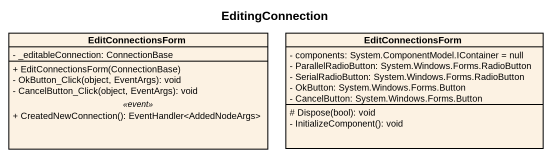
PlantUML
@startuml
title EditingConnection
hide circle
hide empty members
skinparam classAttributeIconSize 0
class EditConnectionsForm {
  - _editableConnection: ConnectionBase
  --
  + EditConnectionsForm(ConnectionBase)
  - OkButton_Click(object, EventArgs): void
  - CancelButton_Click(object, EventArgs): void
  .. <<event>> ..
  + CreatedNewConnection(): EventHandler<AddedNodeArgs>
}
class "EditConnectionsForm" as EditConnectionsForm_2 {
  - components: System.ComponentModel.IContainer = null
  - ParallelRadioButton: System.Windows.Forms.RadioButton
  - SerialRadioButton: System.Windows.Forms.RadioButton
  - OkButton: System.Windows.Forms.Button
  - CancelButton: System.Windows.Forms.Button
  # Dispose(bool): void
  - InitializeComponent(): void
}
@enduml
